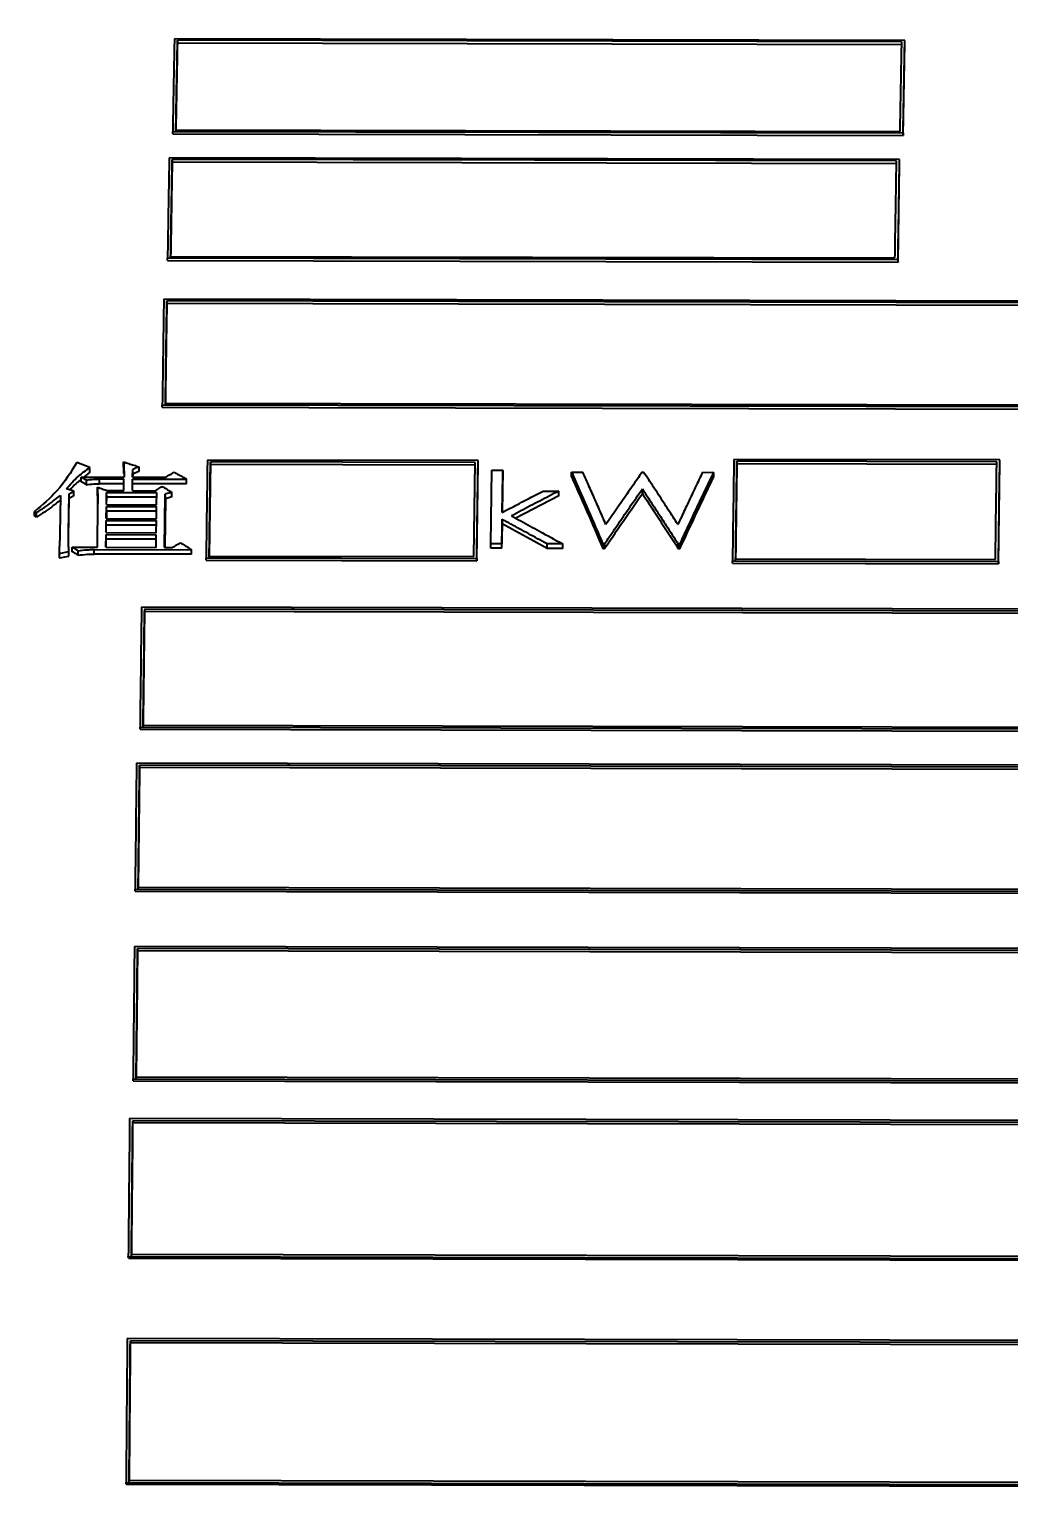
# Model space of a CAD drawing. Header units: millimetres. Extents: x 2312 to 3992, y 755 to 1943.
# Drawn here: x 2748.46 to 2762.91, y 1711.8 to 1733.6 of the extents above; entities that cross this region are included whole.
import ezdxf

# ---------------------------------------------------------------- set-up
doc = ezdxf.new("R2010")
doc.units = ezdxf.units.MM
doc.layers.add('标注', color=3, linetype='Continuous', lineweight=13)
doc.styles.add('SLDTEXTSTYLE1', font='txt.shx', dxfattribs={"width": 0.7, "bigfont": 'gbcbig.shx'})
doc.dimstyles.new('SLDDIMSTYLE12$0', dxfattribs={"dimtxt": 12, "dimasz": 10, "dimexe": 0, "dimexo": 0.0625, "dimgap": 0.875, "dimtad": 1, "dimdec": 1, "dimlfac": 1.8, "dimrnd": 1e-09, "dimzin": 12, "dimdsep": 46, "dimtxsty": 'SLDTEXTSTYLE1', "dimcen": 0.09, "dimdle": 8.16, "dimclrd": 3, "dimclre": 3, "dimadec": 0, "dimazin": 3, "dimtfac": 1, "dimtdec": 1, "dimtofl": 0, "dimtmove": 0, "dimatfit": 3, "dimfxl": 0, "dimfrac": 2, "dimtolj": 1, "dimlwd": 5, "dimlwe": 5, "dimarcsym": 0})

# ---------------------------------------------------------------- blocks, each defined once
blk = doc.blocks.new('*D45')
at = {"layer": 'Defpoints', "color": 0, "transparency": 16777216}
for p in [(2923.809, 1855.641), (2923.809, 1839.674), (2684.601, 1694.135)]:
    blk.add_point(p, dxfattribs=at)
at = {"layer": '标注', "color": 3, "lineweight": 5, "transparency": 16777216}
blk.add_line((2684.601, 1694.197), (2684.601, 1855.641), dxfattribs=at)
at = {"layer": '标注', "color": 3, "linetype": 'Continuous', "lineweight": 5, "transparency": 16777216}
for p, q in [((2694.601, 1855.641), (2913.809, 1855.641)), ((2923.809, 1839.736), (2923.809, 1855.641))]:
    blk.add_line(p, q, dxfattribs=at)
at = {"layer": '标注', "color": 3, "transparency": 16777216}
for points in [[(2694.601, 1857.308), (2694.601, 1853.974), (2684.601, 1855.641)], [(2913.809, 1857.308), (2913.809, 1853.974), (2923.809, 1855.641)]]:
    blk.add_solid(points, dxfattribs=at)
at = {"layer": '标注', "color": 0, "transparency": 16777216, "insert": (2804.205, 1867.944), "char_height": 10, "attachment_point": 5, "style": 'SLDTEXTSTYLE1'}
blk.add_mtext('\\A1;{\\H2.28571x;290}', dxfattribs=at)

msp = doc.modelspace()

# ---------------------------------------------------------------- linework, layer by layer
at = {"color": 7, "linetype": 'Continuous', "lineweight": 25}
for p, q in [((2761.385, 1733.439), (2750.601, 1733.463)), ((2761.339, 1733.419), (2750.645, 1733.442)), ((2750.645, 1733.403), (2750.645, 1733.442)), ((2750.645, 1733.403), (2761.339, 1733.38)), ((2761.385, 1733.4), (2761.385, 1733.439)), ((2761.36, 1732.036), (2761.385, 1733.4)), ((2750.576, 1732.097), (2761.36, 1732.073)), ((2750.576, 1732.059), (2750.576, 1732.097)), ((2750.621, 1732.118), (2761.315, 1732.095)), ((2750.576, 1732.059), (2761.36, 1732.036)), ((2761.308, 1731.683), (2750.524, 1731.706)), ((2761.262, 1731.661), (2750.568, 1731.684)), ((2750.569, 1731.646), (2750.568, 1731.684)), ((2761.308, 1731.646), (2761.308, 1731.683)), ((2750.569, 1731.646), (2761.263, 1731.623)), ((2761.284, 1730.168), (2761.308, 1731.646)), ((2750.499, 1730.228), (2761.283, 1730.204)), ((2750.499, 1730.192), (2750.499, 1730.228)), ((2750.499, 1730.192), (2761.284, 1730.168)), ((2750.545, 1730.251), (2761.239, 1730.228)), ((2770.363, 1729.576), (2750.445, 1729.619)), ((2770.318, 1729.552), (2750.489, 1729.595)), ((2750.49, 1729.559), (2750.489, 1729.595)), ((2750.49, 1729.559), (2770.318, 1729.515)), ((2750.421, 1728.061), (2770.34, 1728.018)), ((2750.422, 1728.026), (2750.421, 1728.061)), ((2750.422, 1728.026), (2770.34, 1727.983)), ((2750.467, 1728.086), (2770.295, 1728.043)), ((2749.352, 1727.135), (2749.159, 1727.209)), ((2749.353, 1727.066), (2749.352, 1727.135)), ((2749.85, 1727.149), (2749.85, 1727.218)), ((2749.983, 1726.992), (2749.985, 1727.105)), ((2755.084, 1727.236), (2751.088, 1727.245)), ((2751.132, 1727.219), (2751.113, 1725.828)), ((2755.039, 1727.21), (2751.132, 1727.219)), ((2751.132, 1727.184), (2751.132, 1727.219)), ((2751.132, 1727.184), (2755.039, 1727.176)), ((2755.02, 1725.82), (2755.039, 1727.21)), ((2755.065, 1725.758), (2755.084, 1727.201)), ((2755.084, 1727.202), (2755.084, 1727.236)), ((2755.272, 1726.009), (2755.287, 1727.097)), ((2755.287, 1727.097), (2755.448, 1727.097)), ((2755.448, 1727.097), (2755.44, 1726.472)), ((2762.787, 1727.246), (2758.861, 1727.254)), ((2762.742, 1727.22), (2758.905, 1727.228)), ((2758.906, 1727.194), (2758.905, 1727.228)), ((2758.906, 1727.194), (2762.742, 1727.185)), ((2762.767, 1725.715), (2762.787, 1727.211)), ((2749.224, 1726.994), (2749.857, 1726.992)), ((2749.224, 1726.925), (2749.224, 1726.994)), ((2749.353, 1727.066), (2749.265, 1726.994)), ((2749.301, 1726.88), (2749.301, 1726.948)), ((2749.496, 1726.965), (2749.856, 1726.964)), ((2749.496, 1726.896), (2749.496, 1726.965)), ((2749.855, 1726.895), (2749.496, 1726.896)), ((2749.854, 1726.793), (2749.856, 1726.964)), ((2749.98, 1726.793), (2749.983, 1726.964)), ((2749.982, 1726.793), (2749.983, 1726.895)), ((2749.983, 1726.992), (2750.47, 1726.991)), ((2749.983, 1726.964), (2750.781, 1726.962)), ((2749.983, 1726.895), (2749.983, 1726.964)), ((2750.781, 1726.893), (2749.983, 1726.895)), ((2749.985, 1727.036), (2749.984, 1726.992)), ((2755.441, 1726.473), (2755.449, 1727.028)), ((2756.463, 1727.068), (2756.63, 1727.067)), ((2757.506, 1727.066), (2757.53, 1727.066)), ((2758.398, 1727.064), (2758.563, 1727.063)), ((2758.564, 1726.995), (2758.563, 1727.063)), ((2748.918, 1726.721), (2748.91, 1726.145)), ((2749.114, 1726.783), (2749.007, 1726.818)), ((2749.037, 1726.168), (2749.045, 1726.744)), ((2749.038, 1726.101), (2749.046, 1726.675)), ((2749.045, 1726.744), (2749.114, 1726.783)), ((2749.114, 1726.715), (2749.046, 1726.675)), ((2749.467, 1726.781), (2749.466, 1726.803)), ((2749.598, 1726.588), (2749.6, 1726.765)), ((2749.599, 1726.588), (2749.601, 1726.697)), ((2749.6, 1726.765), (2750.34, 1726.764)), ((2749.601, 1726.697), (2749.6, 1726.765)), ((2750.339, 1726.695), (2749.601, 1726.697)), ((2749.61, 1726.794), (2749.854, 1726.793)), ((2749.98, 1726.793), (2750.321, 1726.792)), ((2750.338, 1726.586), (2750.34, 1726.764)), ((2750.456, 1725.956), (2750.466, 1726.741)), ((2750.467, 1726.672), (2750.457, 1725.956)), ((2756.275, 1726.717), (2755.639, 1726.386)), ((2756.043, 1726.786), (2756.275, 1726.786)), ((2756.275, 1726.717), (2756.275, 1726.786)), ((2757.51, 1726.75), (2757.51, 1726.819)), ((2748.535, 1726.487), (2748.564, 1726.47)), ((2748.536, 1726.419), (2748.535, 1726.487)), ((2749.463, 1725.958), (2749.472, 1726.605)), ((2749.595, 1726.381), (2749.597, 1726.559)), ((2749.598, 1726.491), (2749.596, 1726.381)), ((2749.597, 1726.559), (2750.337, 1726.558)), ((2749.598, 1726.491), (2749.597, 1726.559)), ((2749.598, 1726.588), (2750.338, 1726.586)), ((2750.336, 1726.49), (2749.598, 1726.491)), ((2750.335, 1726.379), (2750.337, 1726.558)), ((2748.565, 1726.402), (2748.536, 1726.419)), ((2749.592, 1726.173), (2749.595, 1726.352)), ((2749.594, 1726.173), (2749.595, 1726.284)), ((2749.595, 1726.381), (2750.335, 1726.379)), ((2749.595, 1726.352), (2750.335, 1726.351)), ((2749.595, 1726.284), (2749.595, 1726.352)), ((2750.334, 1726.283), (2749.595, 1726.284)), ((2750.332, 1726.171), (2750.335, 1726.351)), ((2755.438, 1726.37), (2755.433, 1726.009)), ((2755.434, 1725.942), (2755.439, 1726.302)), ((2756.102, 1725.94), (2755.439, 1726.302)), ((2749.038, 1726.101), (2749.037, 1726.168)), ((2749.037, 1726.06), (2749.038, 1726.101)), ((2749.589, 1725.958), (2749.592, 1726.144)), ((2749.591, 1725.958), (2749.592, 1726.076)), ((2749.592, 1726.173), (2750.332, 1726.171)), ((2749.592, 1726.144), (2750.332, 1726.142)), ((2749.592, 1726.076), (2749.592, 1726.144)), ((2750.331, 1726.075), (2749.592, 1726.076)), ((2750.329, 1725.956), (2750.332, 1726.142)), ((2755.433, 1726.009), (2755.272, 1726.009)), ((2755.272, 1725.942), (2755.272, 1726.009)), ((2755.434, 1725.942), (2755.433, 1726.009)), ((2756.333, 1726.007), (2756.102, 1726.008)), ((2756.951, 1726.006), (2756.928, 1726.006)), ((2756.951, 1726.006), (2756.951, 1725.939)), ((2758.063, 1726.003), (2758.04, 1726.003)), ((2758.063, 1726.003), (2758.064, 1725.936)), ((2748.897, 1725.866), (2749.043, 1725.895)), ((2748.897, 1725.866), (2748.897, 1725.799)), ((2749.093, 1725.959), (2749.463, 1725.958)), ((2749.093, 1725.892), (2749.093, 1725.959)), ((2749.18, 1725.839), (2749.18, 1725.906)), ((2749.414, 1725.923), (2750.855, 1725.92)), ((2749.414, 1725.856), (2749.414, 1725.923)), ((2750.855, 1725.853), (2749.414, 1725.856)), ((2749.589, 1725.958), (2750.329, 1725.956)), ((2750.456, 1725.956), (2750.573, 1725.956)), ((2751.068, 1725.768), (2751.068, 1725.801)), ((2751.068, 1725.801), (2755.064, 1725.792)), ((2751.113, 1725.828), (2755.02, 1725.82)), ((2755.434, 1725.942), (2755.272, 1725.942)), ((2756.334, 1725.94), (2756.102, 1725.94)), ((2756.928, 1725.939), (2756.951, 1725.939)), ((2758.064, 1725.936), (2758.041, 1725.936)), ((2758.886, 1725.784), (2762.722, 1725.776)), ((2751.068, 1725.767), (2755.065, 1725.758)), ((2758.841, 1725.724), (2758.84, 1725.757)), ((2758.84, 1725.757), (2762.767, 1725.749)), ((2758.841, 1725.723), (2762.767, 1725.715)), ((2762.767, 1725.749), (2762.767, 1725.715)), ((2770.034, 1725.03), (2750.115, 1725.073)), ((2769.988, 1725.002), (2750.16, 1725.045)), ((2750.16, 1725.045), (2750.16, 1725.012)), ((2750.16, 1725.012), (2769.988, 1724.969)), ((2750.093, 1723.303), (2770.012, 1723.26)), ((2750.093, 1723.272), (2750.093, 1723.303)), ((2750.093, 1723.271), (2770.012, 1723.228)), ((2750.138, 1723.332), (2769.967, 1723.289)), ((2769.96, 1722.728), (2750.042, 1722.771)), ((2769.915, 1722.699), (2750.086, 1722.742)), ((2750.087, 1722.711), (2750.086, 1722.742)), ((2750.087, 1722.711), (2769.915, 1722.668)), ((2750.02, 1720.911), (2769.939, 1720.868)), ((2750.021, 1720.881), (2750.02, 1720.911)), ((2750.021, 1720.881), (2769.939, 1720.838)), ((2750.066, 1720.941), (2769.894, 1720.898)), ((2769.93, 1720.022), (2750.011, 1720.065)), ((2769.885, 1719.992), (2750.056, 1720.034)), ((2750.056, 1720.005), (2750.056, 1720.034)), ((2750.056, 1720.005), (2769.885, 1719.962)), ((2750.036, 1718.14), (2769.865, 1718.097)), ((2749.991, 1718.109), (2769.909, 1718.066)), ((2749.991, 1718.081), (2749.991, 1718.109)), ((2749.991, 1718.081), (2769.91, 1718.038)), ((2769.859, 1717.48), (2749.94, 1717.523)), ((2769.813, 1717.449), (2749.985, 1717.491)), ((2749.985, 1717.464), (2749.985, 1717.491)), ((2749.985, 1717.464), (2769.814, 1717.421)), ((2749.92, 1715.487), (2769.839, 1715.444)), ((2749.921, 1715.461), (2749.92, 1715.487)), ((2749.921, 1715.461), (2769.839, 1715.417)), ((2749.966, 1715.519), (2769.794, 1715.477)), ((2769.824, 1714.234), (2749.905, 1714.277)), ((2769.778, 1714.201), (2749.95, 1714.244)), ((2749.95, 1714.218), (2749.95, 1714.244)), ((2749.95, 1714.218), (2769.779, 1714.175)), ((2749.887, 1712.149), (2769.805, 1712.106)), ((2749.887, 1712.125), (2749.887, 1712.149)), ((2749.887, 1712.125), (2769.806, 1712.082)), ((2749.932, 1712.183), (2769.761, 1712.14))]:
    msp.add_line(p, q, dxfattribs=at)
at = {"color": 7, "linetype": 'Continuous', "lineweight": 25, "flags": 128}
for points in [[(2761.36, 1732.073), (2761.36, 1732.052), (2761.36, 1732.036)], [(2761.283, 1730.204), (2761.283, 1730.184), (2761.284, 1730.168)], [(2749.985, 1727.036), (2749.985, 1727.075), (2749.985, 1727.105)], [(2750.073, 1727.145), (2750.073, 1727.106), (2750.073, 1727.076)], [(2755.449, 1727.028), (2755.448, 1727.067), (2755.448, 1727.097)], [(2762.787, 1727.211), (2762.787, 1727.23), (2762.787, 1727.246)], [(2750.781, 1726.893), (2750.781, 1726.932), (2750.781, 1726.962)], [(2756.464, 1726.999), (2756.463, 1727.038), (2756.463, 1727.068)], [(2749.046, 1726.675), (2749.045, 1726.714), (2749.045, 1726.744)], [(2749.114, 1726.715), (2749.114, 1726.753), (2749.114, 1726.783)], [(2749.466, 1726.777), (2749.465, 1726.815), (2749.465, 1726.845)], [(2750.564, 1726.769), (2750.523, 1726.757), (2750.495, 1726.749), (2750.466, 1726.741)], [(2750.467, 1726.672), (2750.467, 1726.711), (2750.466, 1726.741)], [(2750.565, 1726.701), (2750.516, 1726.686), (2750.467, 1726.672)], [(2750.565, 1726.701), (2750.564, 1726.739), (2750.564, 1726.769)], [(2748.565, 1726.402), (2748.565, 1726.44), (2748.564, 1726.47)], [(2755.439, 1726.302), (2755.439, 1726.34), (2755.438, 1726.37)], [(2756.102, 1725.94), (2756.102, 1725.978), (2756.102, 1726.008)], [(2756.334, 1725.94), (2756.334, 1725.978), (2756.333, 1726.007)], [(2756.928, 1725.939), (2756.928, 1725.976), (2756.928, 1726.006)], [(2758.041, 1725.936), (2758.041, 1725.974), (2758.04, 1726.003)], [(2748.897, 1725.799), (2748.941, 1725.807), (2748.984, 1725.816), (2749.044, 1725.828)], [(2749.044, 1725.828), (2749.044, 1725.865), (2749.043, 1725.895)], [(2750.855, 1725.853), (2750.855, 1725.89), (2750.855, 1725.92)], [(2755.064, 1725.792), (2755.065, 1725.774), (2755.065, 1725.759)]]:
    msp.add_lwpolyline(points, dxfattribs=at)
at = {"color": 7, "linetype": 'Continuous', "lineweight": 25}
for points, knots in [([(2750.601, 1733.463), (2750.598, 1733.33), (2750.593, 1733.064), (2750.585, 1732.61), (2750.579, 1732.283), (2750.576, 1732.097)], [0, 0, 0, 0, 0.300096, 0.600192, 1, 1, 1, 1]), ([(2750.645, 1733.442), (2750.643, 1733.309), (2750.638, 1733.043), (2750.63, 1732.602), (2750.624, 1732.29), (2750.621, 1732.118)], [0, 0, 0, 0, 0.309691, 0.619383, 1, 1, 1, 1]), ([(2750.621, 1732.08), (2750.626, 1732.333), (2750.634, 1732.783), (2750.642, 1733.214), (2750.645, 1733.403)], [0, 0, 0, 0, 0.559999, 1, 1, 1, 1]), ([(2761.315, 1732.095), (2761.317, 1732.235), (2761.322, 1732.515), (2761.331, 1732.958), (2761.336, 1733.255), (2761.339, 1733.419)], [0, 0, 0, 0, 0.309692, 0.619383, 1, 1, 1, 1]), ([(2761.36, 1732.073), (2761.362, 1732.213), (2761.367, 1732.494), (2761.375, 1732.951), (2761.381, 1733.262), (2761.385, 1733.439)], [0, 0, 0, 0, 0.300096, 0.600193, 1, 1, 1, 1]), ([(2750.524, 1731.706), (2750.521, 1731.562), (2750.516, 1731.273), (2750.508, 1730.782), (2750.503, 1730.429), (2750.499, 1730.228)], [0, 0, 0, 0, 0.300096, 0.600192, 1, 1, 1, 1]), ([(2750.568, 1731.684), (2750.566, 1731.539), (2750.561, 1731.251), (2750.553, 1730.774), (2750.548, 1730.437), (2750.545, 1730.251)], [0, 0, 0, 0, 0.309691, 0.619383, 1, 1, 1, 1]), ([(2761.239, 1730.228), (2761.241, 1730.379), (2761.246, 1730.682), (2761.254, 1731.16), (2761.259, 1731.483), (2761.262, 1731.661)], [0, 0, 0, 0, 0.309692, 0.619383, 1, 1, 1, 1]), ([(2761.283, 1730.204), (2761.286, 1730.356), (2761.291, 1730.659), (2761.299, 1731.153), (2761.305, 1731.49), (2761.308, 1731.683)], [0, 0, 0, 0, 0.300096, 0.600193, 1, 1, 1, 1]), ([(2750.545, 1730.215), (2750.549, 1730.487), (2750.557, 1730.974), (2750.565, 1731.441), (2750.569, 1731.646)], [0, 0, 0, 0, 0.5599991, 1, 1, 1, 1]), ([(2750.445, 1729.619), (2750.442, 1729.466), (2750.438, 1729.161), (2750.43, 1728.643), (2750.425, 1728.273), (2750.421, 1728.061)], [0, 0, 0, 0, 0.300091, 0.600183, 1, 1, 1, 1]), ([(2750.489, 1729.595), (2750.487, 1729.442), (2750.482, 1729.137), (2750.475, 1728.635), (2750.47, 1728.281), (2750.467, 1728.086)], [0, 0, 0, 0, 0.3099313, 0.6198626, 1, 1, 1, 1]), ([(2750.467, 1728.051), (2750.471, 1728.338), (2750.479, 1728.849), (2750.486, 1729.342), (2750.49, 1729.559)], [0, 0, 0, 0, 0.559999, 1, 1, 1, 1]), ([(2749.159, 1727.209), (2749.072, 1727.065), (2748.915, 1726.807), (2748.652, 1726.585), (2748.535, 1726.487)], [0, 0, 0, 0, 0.555785, 1, 1, 1, 1]), ([(2749.007, 1726.818), (2749.061, 1726.882), (2749.159, 1726.996), (2749.293, 1727.092), (2749.352, 1727.135)], [0, 0, 0, 0, 0.55806, 1, 1, 1, 1]), ([(2749.85, 1727.218), (2749.851, 1727.198), (2749.854, 1727.157), (2749.857, 1727.081), (2749.857, 1727.027), (2749.857, 1726.992)], [0, 0, 0, 0, 0.273063, 0.546143, 1, 1, 1, 1]), ([(2749.85, 1727.218), (2749.877, 1727.21), (2749.927, 1727.193), (2750.001, 1727.168), (2750.049, 1727.152), (2750.073, 1727.145)], [0, 0, 0, 0, 0.358308, 0.679154, 1, 1, 1, 1]), ([(2749.856, 1727.048), (2749.856, 1727.048), (2749.856, 1727.082), (2749.853, 1727.116), (2749.85, 1727.149)], [0, 0, 0, 0, 0.008034, 1, 1, 1, 1]), ([(2750.073, 1727.145), (2750.06, 1727.139), (2750.04, 1727.13), (2750.01, 1727.117), (2749.993, 1727.109), (2749.985, 1727.105)], [0, 0, 0, 0, 0.420865, 0.710433, 1, 1, 1, 1]), ([(2751.088, 1727.245), (2751.086, 1727.103), (2751.082, 1726.819), (2751.075, 1726.338), (2751.071, 1725.996), (2751.068, 1725.801)], [0, 0, 0, 0, 0.300068, 0.600137, 1, 1, 1, 1]), ([(2751.114, 1725.795), (2751.117, 1726.057), (2751.123, 1726.527), (2751.13, 1726.983), (2751.132, 1727.184)], [0, 0, 0, 0, 0.559998, 1, 1, 1, 1]), ([(2755.064, 1725.792), (2755.066, 1725.939), (2755.07, 1726.233), (2755.077, 1726.715), (2755.081, 1727.047), (2755.084, 1727.236)], [0, 0, 0, 0, 0.300068, 0.600137, 1, 1, 1, 1]), ([(2758.861, 1727.254), (2758.859, 1727.107), (2758.855, 1726.812), (2758.848, 1726.314), (2758.843, 1725.96), (2758.84, 1725.757)], [0, 0, 0, 0, 0.300073, 0.600147, 1, 1, 1, 1]), ([(2758.905, 1727.228), (2758.903, 1727.081), (2758.899, 1726.77), (2758.892, 1726.289), (2758.888, 1725.953), (2758.886, 1725.784)], [0, 0, 0, 0, 0.311087, 0.65552, 1, 1, 1, 1]), ([(2758.886, 1725.751), (2758.89, 1726.024), (2758.896, 1726.511), (2758.903, 1726.985), (2758.906, 1727.194)], [0, 0, 0, 0, 0.559998, 1, 1, 1, 1]), ([(2762.722, 1725.776), (2762.724, 1725.928), (2762.728, 1726.248), (2762.735, 1726.73), (2762.739, 1727.056), (2762.742, 1727.22)], [0, 0, 0, 0, 0.311087, 0.65552, 1, 1, 1, 1]), ([(2762.767, 1725.749), (2762.769, 1725.901), (2762.773, 1726.205), (2762.779, 1726.705), (2762.784, 1727.049), (2762.787, 1727.246)], [0, 0, 0, 0, 0.300074, 0.600147, 1, 1, 1, 1]), ([(2749.224, 1726.96), (2749.197, 1726.939), (2749.134, 1726.889), (2749.085, 1726.834), (2749.057, 1726.802)], [0, 0, 0, 0, 0.429917, 1, 1, 1, 1]), ([(2749.301, 1726.948), (2749.29, 1726.955), (2749.272, 1726.965), (2749.246, 1726.981), (2749.231, 1726.989), (2749.224, 1726.994)], [0, 0, 0, 0, 0.429625, 0.714813, 1, 1, 1, 1]), ([(2749.301, 1726.88), (2749.289, 1726.887), (2749.263, 1726.902), (2749.237, 1726.917), (2749.224, 1726.925)], [0, 0, 0, 0, 0.499999, 1, 1, 1, 1]), ([(2749.301, 1726.948), (2749.337, 1726.954), (2749.401, 1726.964), (2749.467, 1726.964), (2749.496, 1726.965)], [0, 0, 0, 0, 0.558776, 1, 1, 1, 1]), ([(2749.301, 1726.88), (2749.337, 1726.885), (2749.401, 1726.895), (2749.467, 1726.896), (2749.496, 1726.896)], [0, 0, 0, 0, 0.5587637, 1, 1, 1, 1]), ([(2750.073, 1727.076), (2750.059, 1727.069), (2750.029, 1727.056), (2750, 1727.043), (2749.985, 1727.036)], [0, 0, 0, 0, 0.499999, 1, 1, 1, 1]), ([(2750.47, 1726.991), (2750.481, 1726.997), (2750.504, 1727.01), (2750.546, 1727.035), (2750.577, 1727.053), (2750.597, 1727.064)], [0, 0, 0, 0, 0.264388, 0.528776, 1, 1, 1, 1]), ([(2750.597, 1727.064), (2750.62, 1727.052), (2750.662, 1727.028), (2750.723, 1726.994), (2750.762, 1726.973), (2750.781, 1726.962)], [0, 0, 0, 0, 0.370375, 0.685187, 1, 1, 1, 1]), ([(2756.463, 1727.068), (2756.48, 1727.031), (2756.562, 1726.844), (2756.717, 1726.492), (2756.855, 1726.173), (2756.928, 1726.006)], [0, 0, 0, 0, 0.10664, 0.533207, 1, 1, 1, 1]), ([(2756.464, 1726.999), (2756.481, 1726.96), (2756.569, 1726.761), (2756.724, 1726.41), (2756.861, 1726.093), (2756.928, 1725.939)], [0, 0, 0, 0, 0.113656, 0.568286, 1, 1, 1, 1]), ([(2756.972, 1726.292), (2756.955, 1726.33), (2756.906, 1726.443), (2756.824, 1726.63), (2756.726, 1726.851), (2756.662, 1726.995), (2756.63, 1727.067)], [0, 0, 0, 0, 0.145373, 0.43612, 0.718057, 1, 1, 1, 1]), ([(2757.506, 1727.066), (2757.482, 1727.03), (2757.407, 1726.924), (2757.281, 1726.742), (2757.128, 1726.52), (2757.024, 1726.368), (2756.972, 1726.292)], [0, 0, 0, 0, 0.138729, 0.416188, 0.708091, 1, 1, 1, 1]), ([(2758.033, 1726.295), (2758.01, 1726.331), (2757.939, 1726.44), (2757.82, 1726.623), (2757.676, 1726.844), (2757.578, 1726.992), (2757.53, 1727.066)], [0, 0, 0, 0, 0.1399506, 0.4198522, 0.7099227, 1, 1, 1, 1]), ([(2758.398, 1727.064), (2758.38, 1727.027), (2758.327, 1726.915), (2758.239, 1726.732), (2758.136, 1726.512), (2758.068, 1726.367), (2758.033, 1726.295)], [0, 0, 0, 0, 0.14623, 0.438692, 0.719343, 1, 1, 1, 1]), ([(2758.063, 1726.003), (2758.081, 1726.042), (2758.17, 1726.232), (2758.336, 1726.588), (2758.485, 1726.9), (2758.563, 1727.063)], [0, 0, 0, 0, 0.106524, 0.532626, 1, 1, 1, 1]), ([(2758.064, 1725.936), (2758.083, 1725.977), (2758.177, 1726.18), (2758.344, 1726.534), (2758.492, 1726.844), (2758.564, 1726.995)], [0, 0, 0, 0, 0.113529, 0.567651, 1, 1, 1, 1]), ([(2748.564, 1726.47), (2748.611, 1726.5), (2748.697, 1726.555), (2748.813, 1726.64), (2748.883, 1726.694), (2748.918, 1726.721)], [0, 0, 0, 0, 0.377432, 0.688543, 1, 1, 1, 1]), ([(2748.919, 1726.653), (2748.877, 1726.62), (2748.8, 1726.56), (2748.682, 1726.477), (2748.604, 1726.427), (2748.565, 1726.402)], [0, 0, 0, 0, 0.373942, 0.686687, 1, 1, 1, 1]), ([(2749.465, 1726.845), (2749.466, 1726.816), (2749.467, 1726.762), (2749.47, 1726.682), (2749.471, 1726.631), (2749.472, 1726.605)], [0, 0, 0, 0, 0.363225, 0.681612, 1, 1, 1, 1]), ([(2749.465, 1726.845), (2749.478, 1726.841), (2749.505, 1726.831), (2749.553, 1726.814), (2749.588, 1726.802), (2749.61, 1726.794)], [0, 0, 0, 0, 0.271194, 0.542387, 1, 1, 1, 1]), ([(2749.471, 1726.571), (2749.471, 1726.589), (2749.469, 1726.633), (2749.468, 1726.701), (2749.466, 1726.752), (2749.466, 1726.777)], [0, 0, 0, 0, 0.264853, 0.632426, 1, 1, 1, 1]), ([(2750.321, 1726.792), (2750.332, 1726.799), (2750.354, 1726.813), (2750.386, 1726.834), (2750.408, 1726.848), (2750.419, 1726.855)], [0, 0, 0, 0, 0.3286238, 0.6643119, 1, 1, 1, 1]), ([(2750.419, 1726.855), (2750.443, 1726.84), (2750.48, 1726.819), (2750.528, 1726.79), (2750.552, 1726.776), (2750.564, 1726.769)], [0, 0, 0, 0, 0.5, 0.75, 1, 1, 1, 1]), ([(2755.44, 1726.472), (2755.487, 1726.497), (2755.611, 1726.561), (2755.812, 1726.666), (2755.966, 1726.746), (2756.043, 1726.786)], [0, 0, 0, 0, 0.234136, 0.617067, 1, 1, 1, 1]), ([(2756.275, 1726.786), (2756.228, 1726.761), (2756.088, 1726.688), (2755.854, 1726.567), (2755.668, 1726.469), (2755.575, 1726.42)], [0, 0, 0, 0, 0.201727, 0.600863, 1, 1, 1, 1]), ([(2756.951, 1726.006), (2756.975, 1726.042), (2757.05, 1726.151), (2757.174, 1726.332), (2757.335, 1726.567), (2757.447, 1726.729), (2757.51, 1726.819)], [0, 0, 0, 0, 0.132957, 0.398873, 0.664788, 1, 1, 1, 1]), ([(2756.951, 1725.939), (2756.977, 1725.976), (2757.054, 1726.09), (2757.186, 1726.282), (2757.347, 1726.515), (2757.456, 1726.672), (2757.51, 1726.75)], [0, 0, 0, 0, 0.138449, 0.415348, 0.70767, 1, 1, 1, 1]), ([(2757.51, 1726.819), (2757.533, 1726.783), (2757.604, 1726.675), (2757.722, 1726.495), (2757.875, 1726.26), (2757.981, 1726.095), (2758.04, 1726.003)], [0, 0, 0, 0, 0.133213, 0.399641, 0.666069, 1, 1, 1, 1]), ([(2757.51, 1726.75), (2757.535, 1726.713), (2757.608, 1726.601), (2757.734, 1726.41), (2757.886, 1726.176), (2757.989, 1726.016), (2758.041, 1725.936)], [0, 0, 0, 0, 0.138717, 0.416151, 0.708072, 1, 1, 1, 1]), ([(2756.102, 1726.008), (2756.055, 1726.033), (2755.922, 1726.106), (2755.701, 1726.227), (2755.526, 1726.322), (2755.438, 1726.37)], [0, 0, 0, 0, 0.208753, 0.604376, 1, 1, 1, 1]), ([(2755.575, 1726.42), (2755.621, 1726.395), (2755.76, 1726.32), (2756.013, 1726.183), (2756.219, 1726.07), (2756.333, 1726.007)], [0, 0, 0, 0, 0.182688, 0.548063, 1, 1, 1, 1]), ([(2748.91, 1726.145), (2748.909, 1726.111), (2748.906, 1726.048), (2748.901, 1725.954), (2748.898, 1725.895), (2748.897, 1725.866)], [0, 0, 0, 0, 0.367965, 0.683982, 1, 1, 1, 1]), ([(2749.043, 1725.895), (2749.041, 1725.928), (2749.036, 1725.991), (2749.036, 1726.082), (2749.037, 1726.14), (2749.037, 1726.168)], [0, 0, 0, 0, 0.369623, 0.684745, 1, 1, 1, 1]), ([(2749.039, 1725.964), (2749.038, 1725.978), (2749.037, 1726.005), (2749.037, 1726.036), (2749.037, 1726.052), (2749.037, 1726.058), (2749.037, 1726.059), (2749.037, 1726.06)], [0, 0, 0, 0, 0.326967, 0.616965, 0.771372, 0.840437, 1, 1, 1, 1]), ([(2750.573, 1725.956), (2750.584, 1725.962), (2750.606, 1725.976), (2750.646, 1725.999), (2750.674, 1726.015), (2750.69, 1726.025)], [0, 0, 0, 0, 0.28642, 0.572841, 1, 1, 1, 1]), ([(2750.69, 1726.025), (2750.712, 1726.011), (2750.75, 1725.987), (2750.805, 1725.952), (2750.838, 1725.931), (2750.855, 1725.92)], [0, 0, 0, 0, 0.393832, 0.696916, 1, 1, 1, 1]), ([(2749.18, 1725.906), (2749.169, 1725.913), (2749.149, 1725.925), (2749.12, 1725.942), (2749.102, 1725.953), (2749.093, 1725.959)], [0, 0, 0, 0, 0.3818891, 0.6909445, 1, 1, 1, 1]), ([(2749.18, 1725.839), (2749.166, 1725.848), (2749.137, 1725.865), (2749.108, 1725.883), (2749.093, 1725.892)], [0, 0, 0, 0, 0.5, 1, 1, 1, 1]), ([(2749.18, 1725.906), (2749.223, 1725.912), (2749.3, 1725.922), (2749.379, 1725.923), (2749.414, 1725.923)], [0, 0, 0, 0, 0.559159, 1, 1, 1, 1]), ([(2749.18, 1725.839), (2749.224, 1725.845), (2749.301, 1725.855), (2749.38, 1725.856), (2749.414, 1725.856)], [0, 0, 0, 0, 0.559151, 1, 1, 1, 1]), ([(2750.115, 1725.073), (2750.113, 1724.899), (2750.108, 1724.551), (2750.101, 1723.962), (2750.096, 1723.543), (2750.093, 1723.303)], [0, 0, 0, 0, 0.3000913, 0.6001826, 1, 1, 1, 1]), ([(2750.16, 1725.045), (2750.157, 1724.871), (2750.153, 1724.523), (2750.146, 1723.953), (2750.141, 1723.552), (2750.138, 1723.332)], [0, 0, 0, 0, 0.309931, 0.619863, 1, 1, 1, 1]), ([(2750.139, 1723.3), (2750.142, 1723.624), (2750.15, 1724.203), (2750.157, 1724.765), (2750.16, 1725.012)], [0, 0, 0, 0, 0.559999, 1, 1, 1, 1]), ([(2750.042, 1722.771), (2750.039, 1722.588), (2750.035, 1722.221), (2750.028, 1721.602), (2750.023, 1721.162), (2750.02, 1720.911)], [0, 0, 0, 0, 0.300091, 0.600183, 1, 1, 1, 1]), ([(2750.086, 1722.742), (2750.084, 1722.559), (2750.08, 1722.192), (2750.073, 1721.592), (2750.068, 1721.172), (2750.066, 1720.941)], [0, 0, 0, 0, 0.309931, 0.619863, 1, 1, 1, 1]), ([(2750.066, 1720.911), (2750.07, 1721.251), (2750.077, 1721.859), (2750.083, 1722.45), (2750.087, 1722.711)], [0, 0, 0, 0, 0.559999, 1, 1, 1, 1]), ([(2750.011, 1720.065), (2750.009, 1719.872), (2750.005, 1719.486), (2749.998, 1718.835), (2749.993, 1718.373), (2749.991, 1718.109)], [0, 0, 0, 0, 0.300091, 0.600183, 1, 1, 1, 1]), ([(2750.056, 1720.034), (2750.054, 1719.841), (2750.05, 1719.455), (2750.043, 1718.824), (2750.039, 1718.383), (2750.036, 1718.14)], [0, 0, 0, 0, 0.309931, 0.619863, 1, 1, 1, 1]), ([(2750.036, 1718.112), (2750.04, 1718.47), (2750.047, 1719.108), (2750.053, 1719.731), (2750.056, 1720.005)], [0, 0, 0, 0, 0.559999, 1, 1, 1, 1]), ([(2749.94, 1717.523), (2749.938, 1717.322), (2749.934, 1716.92), (2749.927, 1716.242), (2749.923, 1715.761), (2749.92, 1715.487)], [0, 0, 0, 0, 0.300091, 0.600183, 1, 1, 1, 1]), ([(2749.985, 1717.491), (2749.983, 1717.29), (2749.979, 1716.887), (2749.972, 1716.231), (2749.968, 1715.772), (2749.966, 1715.519)], [0, 0, 0, 0, 0.309931, 0.619863, 1, 1, 1, 1]), ([(2749.966, 1715.493), (2749.969, 1715.865), (2749.976, 1716.528), (2749.982, 1717.178), (2749.985, 1717.464)], [0, 0, 0, 0, 0.559999, 1, 1, 1, 1]), ([(2749.905, 1714.277), (2749.903, 1714.067), (2749.899, 1713.645), (2749.893, 1712.937), (2749.889, 1712.436), (2749.887, 1712.149)], [0, 0, 0, 0, 0.300091, 0.600183, 1, 1, 1, 1]), ([(2749.95, 1714.244), (2749.948, 1714.033), (2749.944, 1713.612), (2749.938, 1712.925), (2749.934, 1712.447), (2749.932, 1712.183)], [0, 0, 0, 0, 0.309931, 0.619863, 1, 1, 1, 1]), ([(2749.932, 1712.159), (2749.936, 1712.547), (2749.941, 1713.24), (2749.947, 1713.919), (2749.95, 1714.218)], [0, 0, 0, 0, 0.559999, 1, 1, 1, 1])]:
    msp.add_open_spline(points, degree=3, knots=knots, dxfattribs=at)

# ---------------------------------------------------------------- dimensions: what is measured, and where the dimension line sits
at = {"layer": '标注'}
dim = msp.add_linear_dim(base=(2923.809, 1855.641), p1=(2684.601, 1694.135), p2=(2923.809, 1839.674), text='{\\H2.28571x;290}', dimstyle='SLDDIMSTYLE12$0', override={"dimtxt": 10, "dimtdec": 3, "dimtzin": 0}, dxfattribs=at)
dim.commit()
dim.dimension.update_dxf_attribs({"geometry": '*D45', "text_midpoint": (2804.205, 1855.641), "dimtype": 160})

doc.saveas('drawing.dxf')
